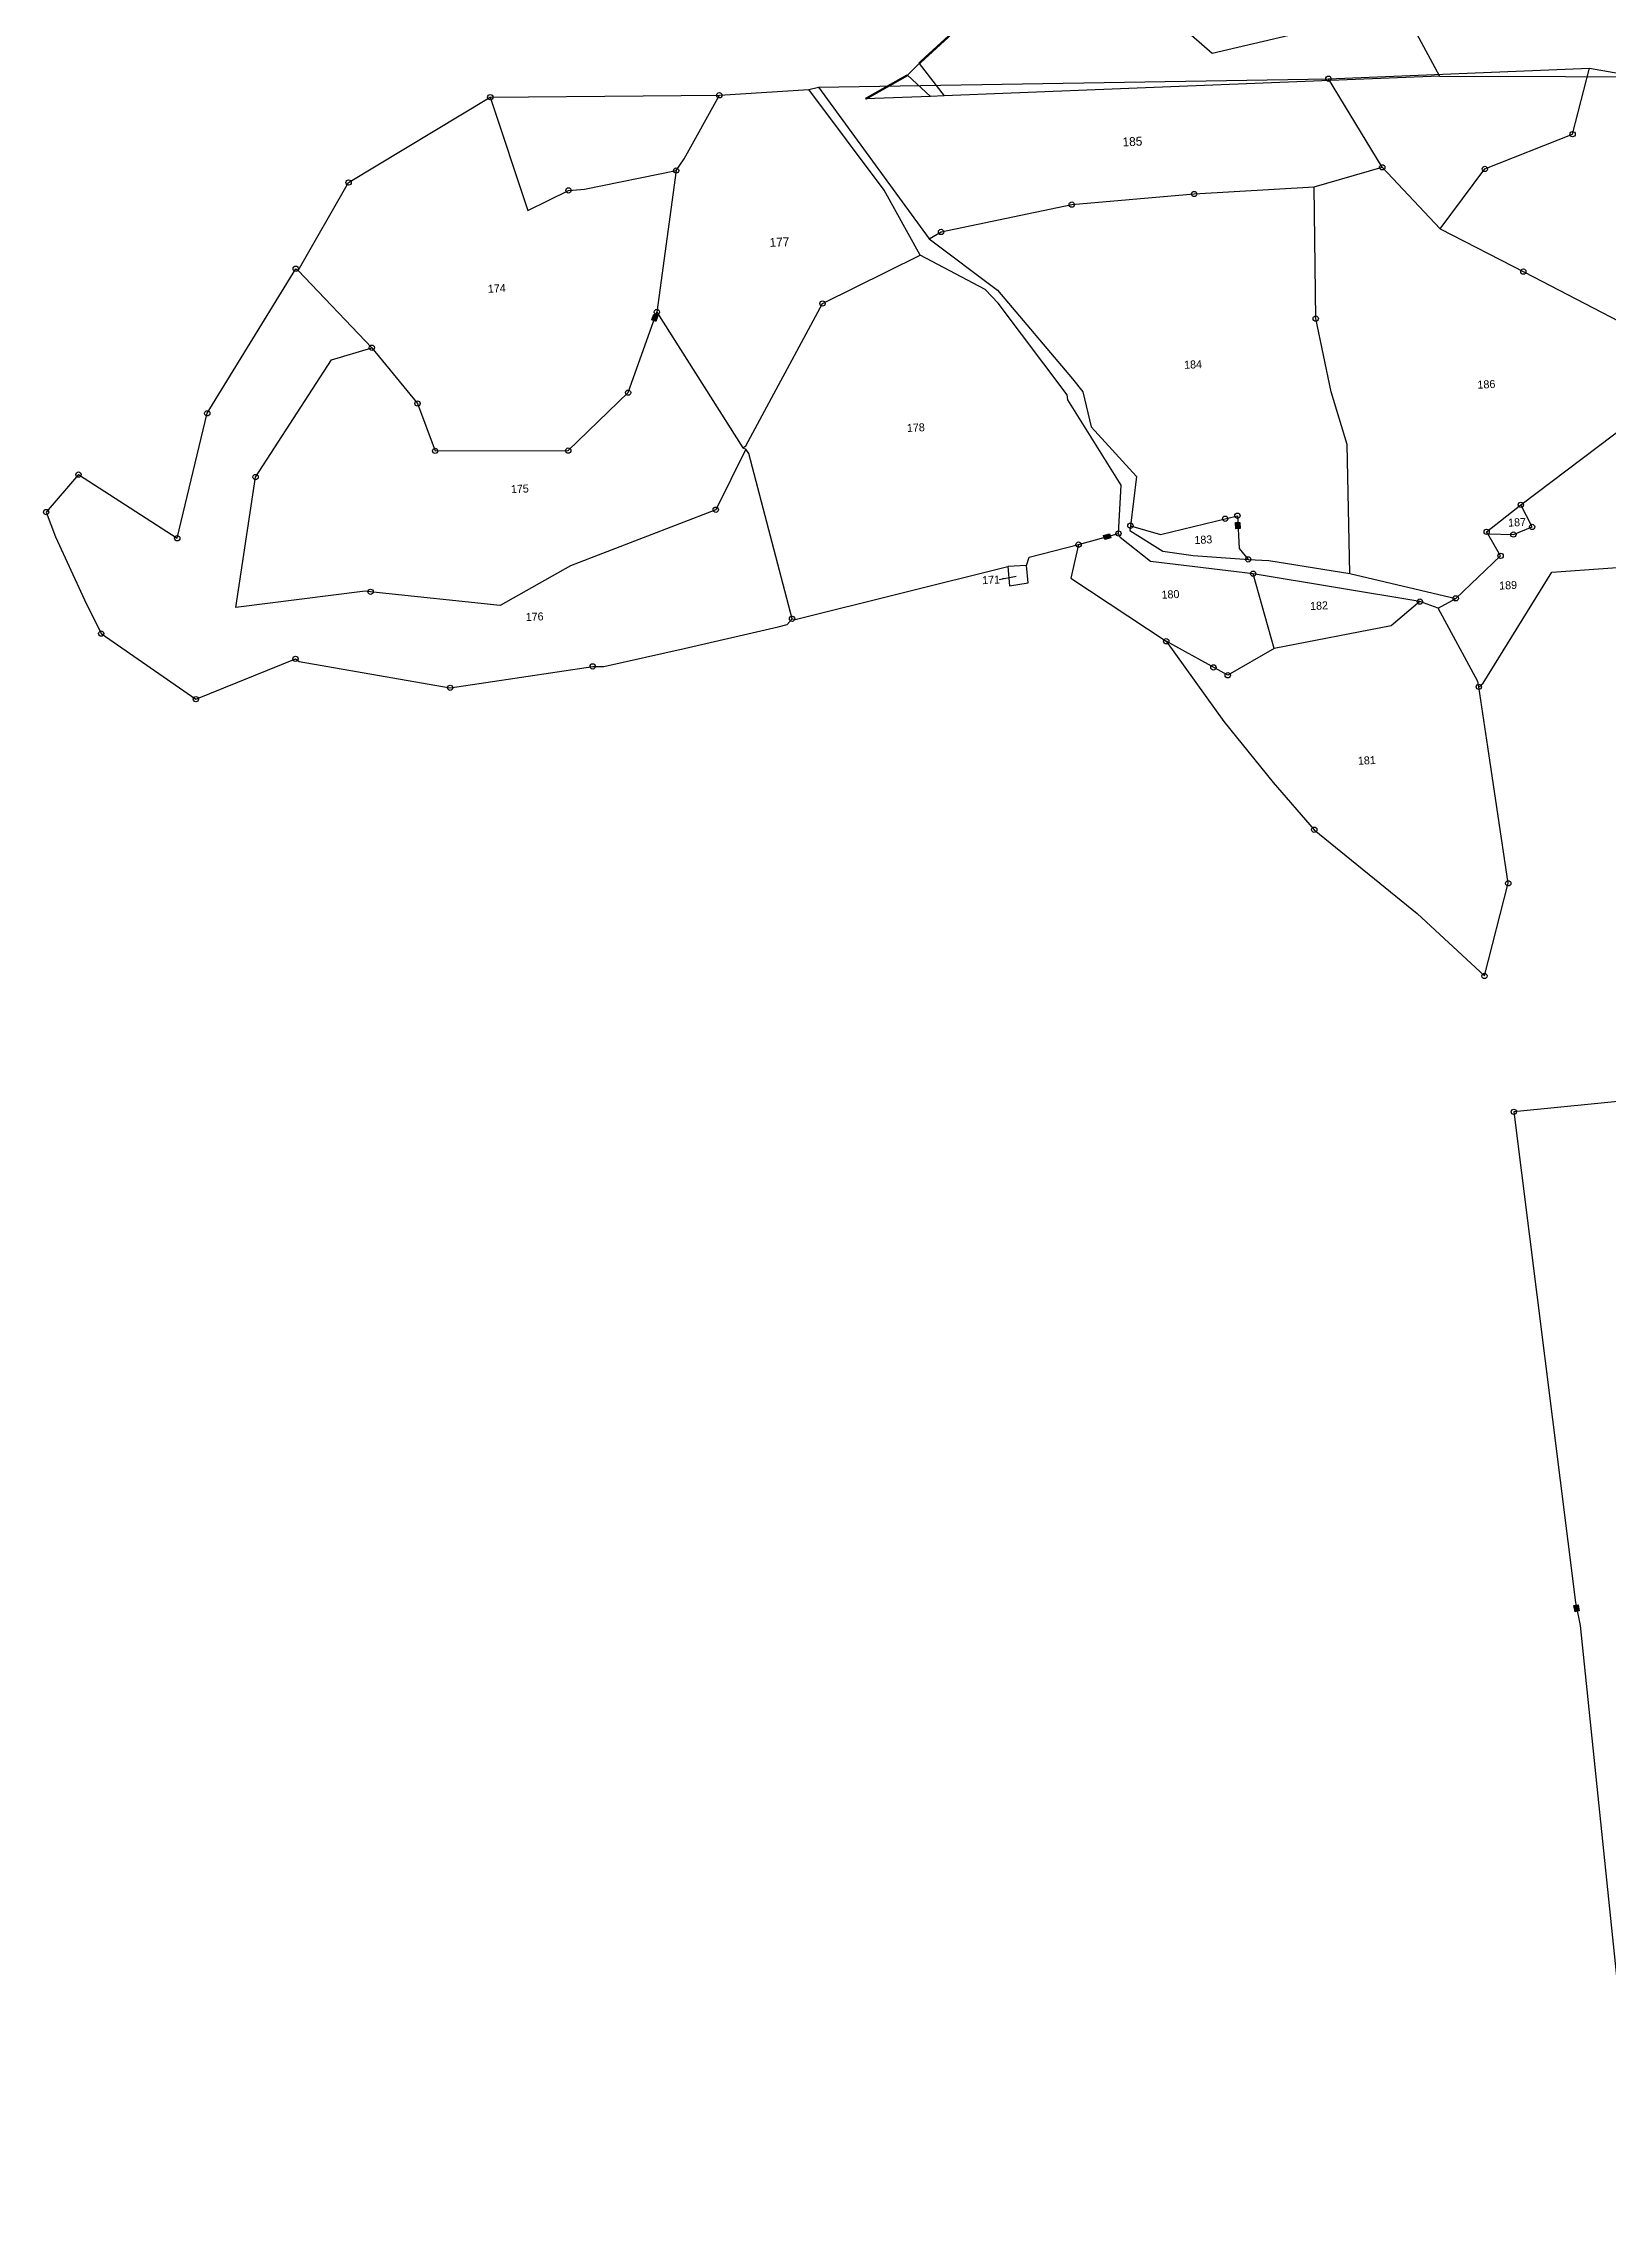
# Model space of a CAD drawing. Header units: metres. Extents: x 315527 to 321576, y 1890782 to 1895679.
# Drawn here: x 315549 to 317359, y 1890995 to 1893508 of the extents above; entities that cross this region are included whole.
import ezdxf

# ---------------------------------------------------------------- set-up
doc = ezdxf.new("R2010")
doc.units = ezdxf.units.M
doc.header["$MEASUREMENT"] = 0
for name, color, linetype in [('OFF', 1, 'Continuous'), ('POLY_HATCH', 12, 'Continuous'), ('POLY_PARCEL', 6, 'Continuous'), ('POLY_ROAD', 30, 'Continuous'), ('POLY_WATER', 4, 'Continuous'), ('SYM_ARROW', 1, 'Continuous'), ('SYM_STONE', 1, 'Continuous'), ('TEXT_MAPOUT', 7, 'Continuous'), ('TEXT_PARCEL', 7, 'Continuous'), ('V_BOUND_LINE', 7, 'Continuous')]:
    doc.layers.add(name, color=color, linetype=linetype)
doc.styles.get("Standard").update_dxf_attribs({"font": 'arial.ttf'})
doc.styles.add('TEXT_MAP', font='KRDEV050.TTF')
doc.dimstyles.get("Standard").update_dxf_attribs({"dimtxt": 0.18, "dimasz": 0.18, "dimexe": 0.18, "dimexo": 0.0625, "dimgap": 0.09, "dimtad": 0, "dimtih": 1, "dimtoh": 1, "dimdec": 4, "dimzin": 0, "dimdsep": 46, "dimtxsty": 'Standard', "dimcen": 0.09, "dimadec": 0, "dimazin": 0, "dimtfac": 1, "dimtdec": 4, "dimtofl": 0, "dimtmove": 0, "dimatfit": 3, "dimfxl": 1, "dimtolj": 1, "dimtzin": 0, "dimarcsym": 0})

# ---------------------------------------------------------------- blocks, each defined once
blk = doc.blocks.new('STONESQUAREFILLED')
blk.add_hatch(color=256).paths.add_polyline_path([(0.7, -0.48), (0.7, 0.48), (-0.7, 0.48), (-0.7, -0.48)])
blk.add_lwpolyline([(-0.7, 0.48), (0.7, 0.48), (0.7, -0.48), (-0.7, -0.48)], close=True)
blk = doc.blocks.new('STONE')
blk.add_circle((0, 0), 0.851)
blk = doc.blocks.new('571')
at = {"layer": 'POLY_HATCH'}
h = blk.add_hatch(dxfattribs=at)
h.set_pattern_fill('ZIGZAG', color=256, style=0)
h.set_pattern_definition([(0, (0, 0), (3.175, 3.175), [3.175, -3.175]), (90, (3.175, 0), (-3.175, 3.175), [3.175, -3.175])])
h.paths.add_polyline_path([(102.64, 149.07), (99, 149.7), (94.3, 149.75), (91.05, 147.08), (88.29, 142), (88.43, 137.59), (88.38, 134.54), (87.27, 131.87), (84.12, 130.08), (80.48, 127.61), (79.76, 125.14), (80.68, 123.93), (91.07, 122.76), (95.61, 125.67), (96.58, 127.12), (97.31, 130.27), (99.87, 134.88), (107.49, 136.57), (110.83, 137.3), (114.08, 142.77), (116.46, 148.73), (122.71, 153.72), (129.64, 158.9), (133.08, 167.58), (134.68, 176.93), (134.05, 187.15), (135.56, 193.69), (134.93, 194.9), (128.67, 200.37), (119.32, 201), (116.36, 197.76), (119.99, 194.9), (124.89, 190.59), (124.07, 188.31), (123.34, 183.61), (121.93, 177.85), (119.85, 174.21), (115.44, 168.54), (114.23, 165.98), (112.63, 160.99), (109.28, 159.68), (106.42, 156.34), (104.43, 151.73)])
at = {"layer": 'OFF'}
for points in [[(415.93, 430.38), (429.28, 355.08)], [(428.39, 304.38), (429.28, 355.08)], [(407.72, 272.76), (428.39, 304.38)], [(428.75, 213.48), (407.72, 272.76)], [(428.68, 169.44), (428.75, 213.48)], [(344.71, 99.37), (347.76, 99.75)], [(347.76, 99.75), (349.9, 99.71)], [(352.59, 67.62), (365.76, 70.63)], [(365.76, 70.63), (378.35, 71.48)], [(378.35, 71.48), (400.03, 72.2)], [(36.95, 67.05), (39.64, 69.74)], [(159.38, 65.74), (45.37, 62.23)], [(159.38, 65.74), (217.35, 65.07)], [(217.35, 65.07), (233.66, 67.31)], [(233.66, 67.31), (285.52, 67.46)], [(285.52, 67.46), (304.91, 67.82)], [(304.91, 67.82), (320.77, 68.1)], [(320.77, 68.1), (330.75, 67.86)], [(336.34, 68.29), (339.12, 68.02)], [(339.12, 68.02), (341.84, 67.76)], [(341.84, 67.76), (352.59, 67.62)], [(42.18, 62.13), (27.22, 61.67)], [(45.37, 62.23), (42.18, 62.13)]]:
    blk.add_lwpolyline(points, dxfattribs=at)
at = {"layer": 'POLY_HATCH'}
blk.add_lwpolyline([(91.07, 122.76), (95.61, 125.67), (96.58, 127.12), (97.31, 130.27), (99.87, 134.88), (107.49, 136.57), (110.83, 137.3), (114.08, 142.77), (116.46, 148.73), (122.71, 153.72), (129.64, 158.9), (133.08, 167.58), (134.68, 176.93), (134.05, 187.15), (135.56, 193.69), (134.93, 194.9), (128.67, 200.37), (119.32, 201), (116.36, 197.76), (119.99, 194.9), (124.89, 190.59), (124.07, 188.31), (123.34, 183.61), (121.93, 177.85), (119.85, 174.21), (115.44, 168.54), (114.23, 165.98), (112.63, 160.99), (109.28, 159.68), (106.42, 156.34), (104.43, 151.73), (102.64, 149.07), (99, 149.7), (94.3, 149.75), (91.05, 147.08), (88.29, 142), (88.43, 137.59), (88.38, 134.54), (87.27, 131.87), (84.12, 130.08), (80.48, 127.61), (79.76, 125.14), (80.68, 123.93), (91.07, 122.76)], dxfattribs=at)
at = {"layer": 'POLY_PARCEL'}
for points in [[(406.18, 435.59), (366.87, 420.37)], [(406.18, 435.59), (402.73, 391), (393.94, 392.87)], [(406.18, 435.59), (406.19, 436.41)], [(366.87, 420.37), (361.64, 422.89), (348.66, 416.92), (343.3, 413)], [(350.44, 406.21), (353.51, 405.71), (361.16, 402.68), (364.58, 402.92), (367.21, 403.8), (368.88, 405.94), (370.5, 418.35), (366.87, 420.37)], [(393.94, 392.87), (388.15, 393.37), (371.35, 386.45), (369.04, 387.17), (367.35, 386.34), (366.18, 381.28), (366.89, 378.81)], [(393.94, 392.87), (393.86, 383.82), (393.26, 380.25)], [(366.89, 378.81), (347.06, 389.71), (320.47, 384.75)], [(318.64, 384.7), (318.96, 366.88), (321.4, 352.87)], [(360.18, 319.3), (369.45, 328.13), (392.9, 378.46), (393.26, 380.25)], [(393.26, 380.25), (391.06, 380.07), (386.71, 381.56), (370.82, 377.93), (368.97, 379.65), (366.89, 378.81)], [(393.26, 380.25), (408.33, 362.27)], [(408.3, 361.78), (406.06, 329.86), (406.32, 327.64), (418.39, 316.35), (416.54, 310.46)], [(408.33, 362.27), (408.3, 361.78)], [(408.3, 361.78), (429.28, 355.08)], [(321.4, 352.87), (322.63, 349.87), (326.12, 343.77), (307.33, 333.62), (302.95, 311.1), (303.35, 310.06), (327.9, 308.69), (351.72, 300.77)], [(321.4, 352.87), (325.61, 351.08), (352.64, 337.84), (360.18, 319.3)], [(352.78, 301.01), (360.18, 319.3)], [(416.54, 310.46), (404.52, 300.43), (392.19, 288.27)], [(416.54, 310.46), (428.39, 304.38)], [(286.94, 290.33), (271.39, 300.3), (248.17, 281.94)], [(351.72, 300.77), (337.53, 287.88), (328.83, 296.38), (315.41, 283.13), (286.94, 290.33)], [(351.72, 300.77), (352.78, 301.01)], [(379.89, 277.62), (371.95, 282.8), (362.48, 277.39), (352.78, 301.01)], [(335.93, 237.92), (293.98, 249.67), (292.81, 251.3), (286.94, 290.33)], [(392.19, 288.27), (386.12, 287.56), (379.89, 277.62)], [(392.19, 288.27), (396.15, 283.43)], [(396.15, 283.43), (382.76, 223.37)], [(396.15, 283.43), (407.72, 272.76)], [(379.89, 277.62), (353.18, 246.13), (352.77, 245.26), (335.93, 237.92)], [(244.15, 268.29), (244.24, 240.7), (251.97, 227.76)], [(335.93, 237.92), (335.46, 237.71), (313.53, 231.85)], [(251.97, 227.76), (267.98, 227.13), (293.85, 224.56), (313.53, 231.85)], [(313.53, 231.85), (288.81, 195.69)], [(251.97, 227.76), (237.33, 222.75), (213.65, 212.47), (204.89, 214.04), (193.49, 204.92)], [(288.81, 195.69), (302.34, 202.31), (356.04, 228.99)], [(356.04, 228.99), (382.76, 223.37)], [(356.04, 228.99), (357.07, 194.61), (357.4, 163.69)], [(382.76, 223.37), (428.75, 213.48)], [(149.42, 205.68), (190.65, 203.13), (193.49, 204.92)], [(114.48, 136.36), (128.01, 150.83), (140.23, 165.61), (140.01, 190.05), (129.13, 201.37)], [(193.49, 204.92), (203, 181.64)], [(288.81, 195.69), (260.99, 182.49)], [(203, 181.64), (203.29, 180.93), (181.67, 140.01), (186.23, 123.52)], [(260.99, 182.49), (203, 181.64)], [(260.99, 182.49), (257.26, 109.45)], [(419.57, 133.5), (423.89, 154.3), (428.68, 169.44)], [(258.03, 109.04), (272.41, 123.2), (294.56, 135.15), (333.92, 141.25), (334.76, 156.5), (357.4, 163.69)], [(357.4, 163.69), (357.16, 158.36), (352.56, 111.77), (353.1, 110.86), (352.92, 108.99)], [(357.4, 163.69), (384.31, 141.27), (407.79, 138.84), (410.69, 137.98), (419.57, 133.5)], [(114.48, 136.36), (96.1, 121.38)], [(161.83, 112.38), (114.48, 136.36)], [(257.26, 109.45), (221.1, 132.2), (206.01, 131.33), (186.23, 123.52)], [(423.04, 71.6), (425.4, 72.14), (425.4, 74.08), (427.27, 74.62), (419.57, 133.5)], [(186.23, 123.52), (161.83, 112.38)], [(186.23, 123.52), (222.66, 80.54)], [(138.01, 78.42), (161.83, 112.38)], [(379.87, 87.27), (377.63, 86), (369.69, 88.11), (363.94, 96.77), (365.82, 110.5), (367.21, 111.89)], [(367.21, 111.89), (384.04, 97.13), (381.07, 92.04), (379.87, 87.27)], [(257.26, 109.45), (258.03, 109.04)], [(258.03, 109.04), (279.62, 76.38)], [(352.92, 108.99), (350.15, 108.34), (349.9, 99.71)], [(352.92, 108.99), (354.68, 106.87), (358.25, 106.69), (359.04, 103), (363.09, 100.76), (362.67, 98.76), (359.34, 95.8), (360.73, 89.57)], [(74.16, 100.76), (107.13, 71.47), (138.01, 78.42)], [(279.62, 76.38), (288.36, 76.73), (290.34, 82.83), (293.52, 83.23), (295.9, 84.62), (296.75, 89.77), (298.41, 90.89), (297.29, 93), (297.15, 95.46), (301.5, 95.33), (300.56, 74.85), (304.91, 67.82)], [(344.71, 99.37), (343.08, 92.59)], [(343.08, 92.59), (340.55, 91.97), (338.16, 92.73), (335.34, 89.15), (333.38, 86.14), (331.71, 81.51), (332.09, 77.51), (332.44, 67.99)], [(343.08, 92.59), (341.55, 86.67), (337.04, 83.78), (338.69, 77.22), (338.49, 72.3), (335.62, 71.04), (336.34, 68.29)], [(360.73, 89.57), (363.7, 91.2), (366.3, 88.6), (368.79, 84.67), (369.82, 81.46), (365.76, 70.63)], [(360.73, 89.57), (359.81, 88.31), (357.62, 77.2), (354.33, 75.7), (352.59, 67.62)], [(382.65, 84.97), (380.41, 85.27), (379.87, 87.27)], [(382.65, 84.97), (384.53, 85.03), (395.18, 83.7), (398.03, 81.1), (400.03, 79.46), (401.13, 74.97)], [(138.01, 78.42), (148.52, 81.64), (153.62, 76.58), (159.38, 65.74)], [(222.66, 80.54), (217.35, 65.07)], [(222.66, 80.54), (233.66, 67.31)], [(378.35, 71.48), (380.17, 74.02), (379.68, 77.89), (382.65, 84.97)], [(279.62, 76.38), (285.52, 67.46)], [(416.8, 72.87), (416.25, 74.99), (416.01, 79.78), (418.37, 79.94), (423.34, 76.5), (423.04, 71.6)], [(330.75, 67.86), (330.32, 70.77), (326.45, 71.68), (320.77, 68.1)], [(401.13, 74.97), (400.03, 72.2)], [(401.13, 74.97), (403.3, 74.38), (406.2, 71.84), (411.35, 71.3), (413.06, 73.22), (416.8, 72.87)], [(423.04, 71.6), (420.43, 70.69), (417.83, 71.36), (416.8, 72.87)], [(332.44, 67.99), (330.75, 67.86)], [(336.34, 68.29), (332.44, 67.99)]]:
    blk.add_lwpolyline(points, dxfattribs=at)
at = {"layer": 'POLY_ROAD'}
for points in [[(339.12, 68.02), (342.12, 72.86), (341.03, 81.47), (344.32, 87.53), (347.14, 94.45), (347.76, 99.75)], [(349.9, 99.71), (349.77, 95.07), (343.42, 81.37), (344.04, 72.16), (343.22, 70.39), (341.84, 67.76)], [(36.95, 67.05), (42.18, 62.13)], [(39.64, 69.74), (45.37, 62.23)]]:
    blk.add_lwpolyline(points, dxfattribs=at)
at = {"layer": 'V_BOUND_LINE', "const_width": 0.5}
for points in [[(279.73, 502.36), (251.03, 485.66), (210.66, 461.24), (213.58, 409.4), (214.67, 391.03)], [(323.9, 482.16), (323.33, 482.95), (279.73, 502.36)], [(214.67, 391.03), (294.01, 463.46), (304.73, 473.84), (323.9, 482.16)], [(323.9, 482.16), (302.91, 408.21), (303.13, 406.19), (343.3, 413)], [(406.19, 436.41), (323.9, 482.16)], [(415.93, 430.38), (406.84, 436.05), (406.19, 436.41)], [(343.3, 413), (344.27, 410.57), (344.89, 407.46), (347.1, 406.61), (350.44, 406.21)], [(350.44, 406.21), (350.27, 404), (348.4, 402.47), (346.99, 402.42), (346.02, 400.1), (343.02, 398.91), (342.4, 397.26), (340.98, 397.09), (339.11, 396.81), (338.15, 396.08), (336.62, 394.32), (334.75, 394.94), (333.78, 394.43), (332.71, 392.68), (329.82, 391.6), (328.17, 389.85), (325.51, 388.89), (320.47, 384.75)], [(318.64, 384.7), (293.16, 368.45), (289.02, 354.8), (281.94, 346.71), (270.1, 348.24), (264.15, 345.46), (259.56, 339.63), (250.67, 335.95), (246.08, 328.76), (225.17, 330.29)], [(320.47, 384.75), (318.64, 384.7)], [(225.17, 330.29), (248.17, 281.94)], [(248.17, 281.94), (244.15, 268.29)], [(244.15, 268.29), (214.56, 252.24), (196.3, 242.74), (175.47, 237.5), (154.46, 229.51), (149.42, 205.68)], [(149.42, 205.68), (129.13, 201.37)], [(129.13, 201.37), (98.35, 203.27), (97.01, 202.76), (115.81, 190.49), (91.96, 189.35), (87.04, 179.46), (68.28, 185.52), (62.4, 177.48), (54.91, 172.49), (41.03, 167.33), (43.46, 154.38), (56.78, 149.23), (62.5, 152.23), (71.74, 149.12), (70.55, 137.85), (74.23, 126.59), (79.5, 123.59), (96.1, 121.38)], [(96.1, 121.38), (74.16, 100.76)], [(74.16, 100.76), (39.64, 69.74)], [(27.22, 61.67), (36.95, 67.05)]]:
    blk.add_lwpolyline(points, dxfattribs=at)
at = {"layer": 'SYM_STONE', "xscale": 0.7, "yscale": 0.7, "zscale": 0.7}
for p in [(323.9, 482.16), (304.73, 473.84), (406.19, 436.41), (366.87, 420.37), (370.5, 418.35), (343.3, 413), (303.13, 406.19), (344.89, 407.46), (350.44, 406.21), (368.88, 405.94), (367.21, 403.8), (214.67, 391.03), (346.69, 389.64), (393.94, 392.87), (367.35, 386.34), (369.04, 387.17), (393.26, 380.25), (366.89, 378.81), (370.82, 377.93), (321.4, 352.87), (259.56, 339.63), (326.12, 343.77), (352.64, 337.84), (225.17, 330.29), (307.33, 333.62), (369.45, 328.13), (406.32, 327.64), (418.39, 316.35), (327.9, 308.69), (352.78, 301.01), (404.52, 300.43), (328.83, 296.38), (337.53, 287.88), (386.12, 287.56), (392.19, 288.27), (315.41, 283.13), (371.95, 282.8), (362.48, 277.39), (379.89, 277.62), (244.15, 268.29), (391.32, 261.76), (214.56, 252.24), (353.18, 246.13), (196.3, 242.74), (244.24, 240.7), (356.04, 228.99), (237.33, 222.75), (204.89, 214.04), (97.01, 202.76), (190.65, 203.13), (115.81, 190.49), (140.01, 190.05), (68.28, 185.52), (91.96, 189.35), (87.04, 179.46), (203.29, 180.93), (62.4, 177.48), (54.91, 172.49), (140.23, 165.61), (357.4, 163.69), (334.76, 156.5), (43.46, 154.38), (62.5, 152.23), (56.78, 149.23), (71.74, 149.12), (181.67, 140.01), (333.92, 141.25), (385.18, 141.18), (70.55, 137.85), (295.43, 135.28), (407.79, 138.84), (206.01, 131.33), (221.1, 132.2), (79.5, 123.59), (96.1, 121.38), (272.41, 123.2), (353.1, 110.86), (365.82, 110.5), (367.21, 111.89), (368.82, 110.48), (350.15, 108.34), (352.92, 108.99), (74.16, 100.76), (347.76, 99.75), (359.04, 103), (363.09, 100.76), (297.15, 95.46), (301.5, 95.33), (344.71, 99.37), (362.67, 98.76), (363.94, 96.77), (384.04, 97.13), (149.44, 94.36), (297.29, 93), (298.41, 90.89), (343.08, 92.59), (360.73, 89.57), (363.7, 91.2), (369.69, 88.11), (377.63, 86), (379.87, 87.27), (380.41, 85.27), (382.65, 84.97), (148.52, 81.64), (331.83, 80.7), (341.03, 81.47), (369.82, 81.46), (395.18, 83.7), (400.03, 79.46), (416.01, 79.78), (418.37, 79.94), (338.69, 77.22), (357.62, 77.2), (401.13, 74.97), (416.25, 74.99), (423.34, 76.5), (335.62, 71.04), (338.49, 72.3), (378.35, 71.48), (400.03, 72.2), (403.3, 74.38), (416.8, 72.87), (417.83, 71.36), (420.43, 70.69), (423.17, 73.83), (423.34, 71.67), (352.59, 67.62)]:
    blk.add_blockref('STONE', p, dxfattribs=at)
at = {"layer": 'SYM_STONE'}
for p, rotation in [((354.23, 465.31), 330.9454966267165), ((370.13, 415.84), 262.8228802240388), ((344.27, 410.57), 111.5862306591633), ((347.1, 406.61), 353.238945989016), ((364.58, 402.92), 183.9878843753852), ((366.18, 381.28), 77.1428268605742), ((366.76, 383.85), 77.14282686057396), ((391.06, 380.07), 4.631942560943879), ((393.86, 383.82), 89.97024766030063), ((392.9, 378.46), 78.68279346586488), ((394.78, 378.45), 310.2080188284963), ((396.19, 376.78), 310.2080188284961), ((318.96, 366.88), 281.1971290471515), ((385.47, 362.52), 65.01088310079476), ((237.69, 303.97), 295.4438249994603), ((274.1, 298.6), 327.2112330391454), ((354.23, 297.47), 292.3373987947403), ((332.13, 293.26), 316.6129614497403), ((357.78, 288.83), 292.3373987947399), ((292.81, 251.3), 305.5582856052662), ((175.47, 237.5), 14.59346873937642), ((158.83, 231.18), 200.8258450195046), ((293.85, 224.56), 175.6331014553771), ((301.4, 201.85), 26.32307895155466), ((357.07, 194.73), 270.9044516225273), ((410.69, 137.98), 333.2500628705858), ((283.81, 129.35), 28.34975161876374), ((193.54, 126.41), 21.5492212339237), ((197.33, 127.9), 21.54922123392381), ((269.82, 120.51), 226.0624332926216), ((268.34, 93.44), 303.4667863062999), ((269.78, 91.27), 303.4667863063), ((336.3, 90.37), 51.78780016620094), ((342.38, 90.02), 254.7337760823651), ((368.18, 90.39), 123.6176536224315), ((381.18, 91.71), 64.42301141808541), ((333.38, 86.14), 56.92421680252449), ((334.97, 88.57), 52.97589861092776), ((366.3, 88.6), 302.2621923027781), ((368.39, 85.3), 122.2621923027783), ((53.15, 81.89), 41.95858350004323), ((381.75, 82.82), 67.26031797549686), ((153.62, 76.58), 297.9879572407166), ((400.48, 77.62), 283.7680749680395), ((282.19, 72.49), 303.4667863063006), ((332.27, 72.42), 90.63609732070965), ((343.22, 70.39), 65.30658633316925), ((353.72, 72.87), 257.797942771131), ((332.39, 69.28), 270.6360973207098)]:
    blk.add_blockref('STONESQUAREFILLED', p, dxfattribs=dict(at, rotation=rotation))
at = {"layer": 'TEXT_PARCEL', "style": 'TEXT_MAP'}
for s, p in [('143', (258.47, 457.37)), ('144', (349.67, 441.22)), ('145', (354.93, 412.31)), ('146', (376.27, 402.84)), ('147', (379.8, 385.17)), ('148', (355, 360.82)), ('150', (336.18, 323.99)), ('149', (384.83, 327.57)), ('151', (276.03, 319.93)), ('153', (337.18, 265.35)), ('152', (269.62, 263)), ('155', (402.7, 255.73)), ('154', (358.23, 236.29)), ('169', (201.99, 225.78)), ('168', (252.93, 200.88)), ('156', (391.56, 179.35)), ('171', (97.99, 163.63)), ('170', (169.91, 159.83)), ('167', (305.31, 160.94)), ('166', (223.83, 152.05)), ('157', (387.07, 117.46)), ('163', (311.6, 110.63)), ('172', (121.08, 102.74)), ('165', (233.7, 99.3)), ('160', (373.17, 95.25)), ('161', (351.37, 88.41)), ('173', (176.57, 85.85)), ('162', (335.79, 87.01)), ('164', (293.64, 74.1))]:
    blk.add_text(s, height=1.8, dxfattribs=at).set_placement(p)
blk.add_text('158', height=1.8, rotation=130.8897, dxfattribs=at).set_placement((420.96, 75.45))
blk = doc.blocks.new('TEXTARROW')
blk.add_leader([(0, 0), (8.7, 0)], dimstyle='Standard', override={"dimtxt": 2.5, "dimasz": 2.5, "dimexe": 1.25, "dimexo": 0.625, "dimgap": 0.625, "dimtad": 1, "dimtih": 0, "dimtoh": 0, "dimzin": 8, "dimcen": 2.5, "dimtofl": 1})
blk = doc.blocks.new('5745')
at = {"layer": 'OFF'}
for points in [[(156.63, 537.9), (208.09, 536.03)], [(208.09, 536.03), (228.26, 536.46)], [(228.26, 536.46), (230.44, 536.87)], [(230.44, 536.87), (345.03, 533.64)], [(345.03, 533.64), (403.75, 533.4)], [(403.75, 533.4), (415.99, 530.69)], [(364.34, 413.63), (368.4, 415.66)]]:
    blk.add_lwpolyline(points, dxfattribs=at)
at = {"layer": 'POLY_PARCEL'}
for points in [[(111.76, 500.94), (123.97, 520.17), (156.63, 537.9)], [(156.63, 537.9), (163.93, 512.06), (173.26, 516.19), (176.84, 516.27), (197.63, 519.56)], [(197.63, 519.56), (199.56, 522.11), (208.09, 536.03)], [(356.23, 513.2), (345.03, 533.64)], [(368.65, 498.8), (379.24, 511.8), (399.31, 518.74), (403.75, 533.4)], [(197.63, 519.56), (191.89, 487.98)], [(340.74, 509.49), (356.23, 513.2)], [(356.23, 513.2), (368.65, 498.8)], [(253.8, 501.68), (256.5, 503.12), (286.12, 507.94), (313.72, 509.1), (340.74, 509.49)], [(344.86, 422.29), (345.56, 451.32), (342.49, 463.29), (339.78, 479.9), (340.74, 509.49)], [(60.37, 457.27), (81.91, 441.98), (89.91, 469.74), (111.22, 501.33), (111.76, 500.94)], [(127.52, 482.83), (111.76, 500.94)], [(368.65, 498.8), (387.11, 488.23), (426.71, 465.35)], [(209.86, 456.6), (210.55, 457.02), (229.17, 488.24), (251.57, 498.13)], [(127.52, 482.83), (137.21, 469.84), (140.7, 459.02), (170.6, 457.74), (184.62, 470.16), (191.89, 487.98)], [(191.89, 487.98), (209.86, 456.6)], [(210.52, 456.3), (203.12, 442.98), (169.96, 431.83), (153.75, 423.63), (125.39, 427.92), (123.56, 428.24), (94.36, 425.84), (100.12, 454.95), (118.32, 480.5), (127.52, 482.83)], [(383.97, 436), (426.71, 465.35)], [(60.37, 457.27), (52.74, 449.18), (54.58, 443.49), (60.5, 429.1), (63.88, 421.33), (84.48, 405.65), (107.26, 413.72), (108.08, 413.05), (141.7, 405.66), (173.92, 409.03), (176.42, 408.88), (194.61, 412.16), (215.95, 416.07), (218.02, 416.5), (219.16, 417.73)], [(209.86, 456.6), (210.52, 456.3)], [(219.16, 417.73), (211.14, 455.31), (210.52, 456.3)], [(296.08, 435.24), (302.72, 432.96), (320.21, 436.41), (320.24, 429), (322.2, 426.49)], [(376.27, 429.8), (376.02, 430.29), (383.97, 436)], [(376.27, 429.8), (382, 429.41), (386.28, 430.93), (383.97, 436)], [(272.35, 427.32), (273.06, 429.2), (284.25, 431.51)], [(284.25, 431.51), (282.15, 424.06), (302.97, 408.93)], [(284.25, 431.51), (293.32, 433.61)], [(219.16, 417.73), (219.84, 417.54), (268.13, 427.3)], [(272.35, 427.32), (268.13, 427.3)], [(268.13, 427.3), (268.33, 422.97), (272.52, 423.43), (272.35, 427.32)], [(327.12, 406.19), (323.18, 423.23)], [(360.32, 415.28), (353.6, 410.1), (327.12, 406.19)], [(364.34, 413.63), (360.32, 415.28)], [(372.71, 395.55), (372.51, 396.8), (364.34, 413.63)], [(327.12, 406.19), (316.43, 400.67), (302.97, 408.93)], [(302.97, 408.93), (315.13, 390.33), (325.55, 376.16), (334.31, 365.12), (356.59, 345.29), (371.07, 330.56), (377.34, 351.13), (374.11, 381.97), (372.71, 395.55)], [(431.99, 309.41), (413.41, 301.74), (376.31, 299.76), (385.21, 188.96), (386.04, 183.74), (391, 98.73), (392.24, 50.44)]]:
    blk.add_lwpolyline(points, dxfattribs=at)
at = {"layer": 'POLY_ROAD'}
for points in [[(251.57, 498.13), (244.16, 513.06), (228.26, 536.46)], [(230.44, 536.87), (253.8, 501.68)], [(253.8, 501.68), (268.59, 489.44), (284.52, 468.78), (286.72, 465.76), (288.27, 457.87), (297.98, 446.23), (296.08, 435.24)], [(293.32, 433.61), (294.45, 444.42), (283.29, 464.16), (283.16, 465.29), (268.61, 486.54), (265.86, 489.73), (251.57, 498.13)], [(296.08, 435.24), (295.9, 434.19), (303.11, 429.2), (309.89, 427.88), (321.37, 426.56), (322.2, 426.49)], [(323.18, 423.23), (300.22, 427.01), (293.65, 432.66), (293.32, 433.61)], [(322.2, 426.49), (326.85, 426.01), (344.86, 422.29)], [(368.4, 415.66), (378.92, 424.75), (376.27, 429.8)], [(360.32, 415.28), (323.18, 423.23)], [(344.86, 422.29), (368.4, 415.66)]]:
    blk.add_lwpolyline(points, dxfattribs=at)
at = {"layer": 'POLY_WATER'}
blk.add_lwpolyline([(372.71, 395.55), (373.75, 396.36), (390.28, 420.57), (432.29, 421.68), (441.86, 434.23), (451.52, 471.21), (451.56, 476.27), (450.88, 476.94)], dxfattribs=at)
at = {"layer": 'POLY_PARCEL', "xscale": 0.7, "yscale": 0.7, "zscale": 0.7}
blk.add_blockref('STONE', (63.88, 421.33), dxfattribs=at)
at = {"layer": 'SYM_ARROW', "xscale": 0.440652714786779, "yscale": 0.440652714786779, "zscale": 0.440652714786779, "rotation": 8.851320239804794}
blk.add_blockref('TEXTARROW', (266.1, 424.48), dxfattribs=at)
at = {"layer": 'SYM_STONE', "xscale": 0.7, "yscale": 0.7, "zscale": 0.7}
for p in [(156.63, 537.9), (208.09, 536.03), (345.03, 533.64), (123.97, 520.17), (197.63, 519.56), (399.31, 518.74), (173.26, 516.19), (356.23, 513.2), (286.12, 507.94), (313.72, 509.1), (379.24, 511.8), (256.5, 503.12), (111.22, 501.33), (191.89, 487.98), (229.17, 488.24), (386.87, 488.37), (127.52, 482.83), (339.78, 479.9), (89.91, 469.74), (137.21, 469.84), (184.62, 470.16), (140.7, 459.02), (60.37, 457.27), (100.12, 454.95), (170.6, 457.74), (52.74, 449.18), (81.91, 441.98), (203.12, 442.98), (296.08, 435.24), (317.43, 435.86), (320.21, 436.41), (383.97, 436), (284.25, 431.51), (293.32, 433.61), (376.02, 430.29), (382, 429.41), (386.28, 430.93), (124.8, 428.02), (322.2, 426.49), (378.92, 424.75), (323.18, 423.23), (219.16, 417.73), (360.32, 415.28), (368.4, 415.66), (107.26, 413.72), (84.48, 405.65), (141.7, 405.66), (173.92, 409.03), (302.97, 408.93), (313.3, 402.59), (316.43, 400.67), (372.71, 395.55), (334.31, 365.12), (377.34, 351.13), (371.07, 330.56), (376.31, 299.76)]:
    blk.add_blockref('STONE', p, dxfattribs=at)
at = {"layer": 'SYM_STONE'}
for p, rotation in [((191.38, 486.72), 67.8076394591028), ((320.22, 434.18), 89.72825671428375), ((290.74, 433.01), 13.08783649375709), ((385.42, 187.64), 279.0647631331706)]:
    blk.add_blockref('STONESQUAREFILLED', p, dxfattribs=dict(at, rotation=rotation))
at = {"layer": 'TEXT_MAPOUT', "style": 'TEXT_MAP'}
for s, p in [('185', (298.16, 520.5)), ('177', (217.88, 501.47))]:
    blk.add_text(s, height=2, dxfattribs=at).set_placement(p)
at = {"layer": 'TEXT_PARCEL', "style": 'TEXT_MAP'}
for s, p in [('174', (154.16, 493.99)), ('184', (309.75, 469.92)), ('186', (375.43, 462.52)), ('178', (246.87, 458.53)), ('175', (157.33, 448.75)), ('183', (310.31, 430.47)), ('187', (380.93, 431.23)), ('171', (262.24, 423.58)), ('176', (159.37, 419.88)), ('180', (302.38, 418.52)), ('182', (335.62, 414.49)), ('189', (378.29, 417.18)), ('181', (344.81, 379.26))]:
    blk.add_text(s, height=1.8, dxfattribs=at).set_placement(p)

msp = doc.modelspace()

# ---------------------------------------------------------------- block references
for name, p, xscale, yscale, zscale, rotation in [('571', (316365.7, 1893133.1), 5.026478641262337, 5.026478641262337, 5.026478641262337, 0.5123791208809297), ('5745', (315384.2, 1890645.3), 5.145591267881225, 5.145591267881225, 5.145591267881225, 2.558280777180341)]:
    msp.add_blockref(name, p, dxfattribs=dict(xscale=xscale, yscale=yscale, zscale=zscale, rotation=rotation))

doc.saveas('drawing.dxf')
